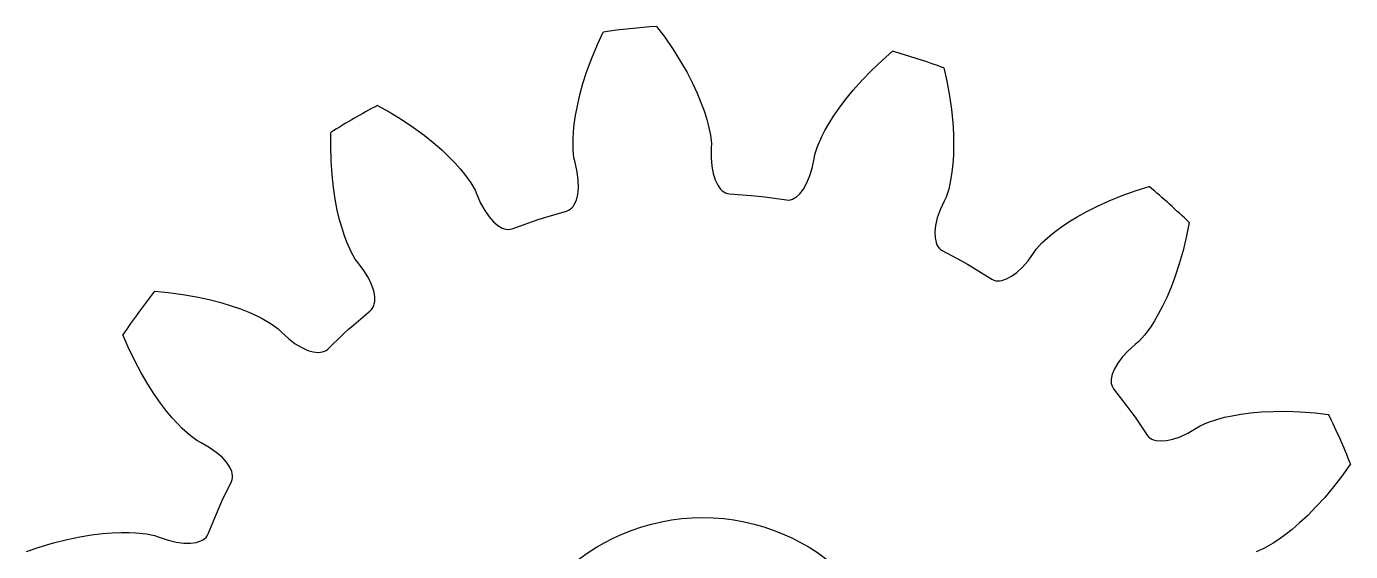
# Model space of a CAD drawing. Header units: millimetres. Extents: x 10 to 192, y -91 to 170.
# Drawn here: x 25.26 to 41.39, y 160.09 to 166.48 of the extents above; entities that cross this region are included whole.
import ezdxf

# ---------------------------------------------------------------- set-up
doc = ezdxf.new("R2010")
doc.units = ezdxf.units.MM
doc.layers.add('Sketch plane 01', color=7, linetype='Continuous')

msp = doc.modelspace()

# ---------------------------------------------------------------- linework, layer by layer
at = {"layer": 'Sketch plane 01'}
for p, q in [((32.217, 166.264), (32.286, 166.413)), ((32.217, 166.264), (32.286, 166.413)), ((32.938, 166.481), (33.037, 166.35)), ((32.938, 166.481), (33.037, 166.35)), ((33.037, 166.35), (33.14, 166.2)), ((33.037, 166.35), (33.14, 166.2)), ((32.147, 166.095), (32.217, 166.264)), ((32.147, 166.095), (32.217, 166.264)), ((33.14, 166.2), (33.231, 166.056)), ((33.14, 166.2), (33.231, 166.056)), ((35.689, 166.071), (35.813, 166.179)), ((35.689, 166.071), (35.813, 166.179)), ((32.089, 165.936), (32.147, 166.095)), ((32.089, 165.936), (32.147, 166.095)), ((33.231, 166.056), (33.309, 165.919)), ((33.231, 166.056), (33.309, 165.919)), ((35.557, 165.946), (35.689, 166.071)), ((35.557, 165.946), (35.689, 166.071)), ((32.04, 165.786), (32.089, 165.936)), ((32.04, 165.786), (32.089, 165.936)), ((33.309, 165.919), (33.375, 165.791)), ((33.309, 165.919), (33.375, 165.791)), ((35.438, 165.824), (35.557, 165.946)), ((35.438, 165.824), (35.557, 165.946)), ((36.437, 165.977), (36.473, 165.816)), ((36.437, 165.977), (36.473, 165.816)), ((32.002, 165.647), (32.04, 165.786)), ((32.002, 165.647), (32.04, 165.786)), ((33.375, 165.791), (33.432, 165.668)), ((33.375, 165.791), (33.432, 165.668)), ((35.242, 165.595), (35.333, 165.706)), ((35.242, 165.595), (35.333, 165.706)), ((35.333, 165.706), (35.438, 165.824)), ((35.333, 165.706), (35.438, 165.824)), ((36.473, 165.816), (36.507, 165.637)), ((36.473, 165.816), (36.507, 165.637)), ((31.972, 165.515), (32.002, 165.647)), ((31.972, 165.515), (32.002, 165.647)), ((33.432, 165.668), (33.478, 165.557)), ((33.432, 165.668), (33.478, 165.557)), ((33.478, 165.557), (33.516, 165.456)), ((33.478, 165.557), (33.516, 165.456)), ((35.161, 165.487), (35.242, 165.595)), ((35.161, 165.487), (35.242, 165.595)), ((36.507, 165.637), (36.531, 165.469)), ((36.507, 165.637), (36.531, 165.469)), ((29.537, 165.52), (29.681, 165.44)), ((29.537, 165.52), (29.681, 165.44)), ((29.681, 165.44), (29.836, 165.344)), ((29.681, 165.44), (29.836, 165.344)), ((31.935, 165.29), (31.95, 165.397)), ((31.935, 165.29), (31.95, 165.397)), ((31.95, 165.397), (31.972, 165.515)), ((31.95, 165.397), (31.972, 165.515)), ((33.516, 165.456), (33.545, 165.365)), ((33.516, 165.456), (33.545, 165.365)), ((33.545, 165.365), (33.567, 165.285)), ((33.545, 165.365), (33.567, 165.285)), ((35.035, 165.296), (35.092, 165.388)), ((35.035, 165.296), (35.092, 165.388)), ((35.092, 165.388), (35.161, 165.487)), ((35.092, 165.388), (35.161, 165.487)), ((36.531, 165.469), (36.546, 165.312)), ((36.531, 165.469), (36.546, 165.312)), ((29.836, 165.344), (29.977, 165.25)), ((29.836, 165.344), (29.977, 165.25)), ((29.977, 165.25), (30.105, 165.157)), ((29.977, 165.25), (30.105, 165.157)), ((31.925, 165.195), (31.935, 165.29)), ((31.925, 165.195), (31.935, 165.29)), ((33.567, 165.285), (33.593, 165.158)), ((33.567, 165.285), (33.593, 165.158)), ((34.949, 165.14), (34.987, 165.213)), ((34.949, 165.14), (34.987, 165.213)), ((34.987, 165.213), (35.035, 165.296)), ((34.987, 165.213), (35.035, 165.296)), ((36.546, 165.312), (36.555, 165.168)), ((36.546, 165.312), (36.555, 165.168)), ((28.967, 165.027), (28.969, 165.192)), ((28.967, 165.027), (28.969, 165.192)), ((30.105, 165.157), (30.217, 165.067)), ((30.105, 165.157), (30.217, 165.067)), ((30.217, 165.067), (30.319, 164.978)), ((30.217, 165.067), (30.319, 164.978)), ((31.92, 165.112), (31.925, 165.195)), ((31.92, 165.112), (31.925, 165.195)), ((31.92, 164.982), (31.92, 165.112)), ((31.92, 164.982), (31.92, 165.112)), ((33.593, 165.158), (33.605, 165.057)), ((33.593, 165.158), (33.605, 165.057)), ((33.605, 165.057), (33.602, 164.999)), ((33.605, 165.057), (33.602, 164.999)), ((34.897, 165.021), (34.949, 165.14)), ((34.897, 165.021), (34.949, 165.14)), ((36.555, 165.168), (36.557, 165.033)), ((36.555, 165.168), (36.557, 165.033)), ((28.971, 164.845), (28.967, 165.027)), ((28.971, 164.845), (28.967, 165.027)), ((30.319, 164.978), (30.406, 164.895)), ((30.319, 164.978), (30.406, 164.895)), ((30.406, 164.895), (30.482, 164.818)), ((30.406, 164.895), (30.482, 164.818)), ((31.93, 164.881), (31.92, 164.982)), ((31.93, 164.881), (31.92, 164.982)), ((31.945, 164.825), (31.93, 164.881)), ((31.945, 164.825), (31.93, 164.881)), ((33.602, 164.999), (33.601, 164.883)), ((33.602, 164.999), (33.601, 164.883)), ((33.601, 164.883), (33.61, 164.78)), ((33.601, 164.883), (33.61, 164.78)), ((34.856, 164.868), (34.865, 164.924)), ((34.856, 164.868), (34.865, 164.924)), ((34.865, 164.924), (34.897, 165.021)), ((34.865, 164.924), (34.897, 165.021)), ((36.554, 164.913), (36.547, 164.805)), ((36.554, 164.913), (36.547, 164.805)), ((36.557, 165.033), (36.554, 164.913)), ((36.557, 165.033), (36.554, 164.913)), ((28.983, 164.676), (28.971, 164.845)), ((28.983, 164.676), (28.971, 164.845)), ((30.482, 164.818), (30.545, 164.746)), ((30.482, 164.818), (30.545, 164.746)), ((30.545, 164.746), (30.598, 164.682)), ((30.545, 164.746), (30.598, 164.682)), ((31.97, 164.712), (31.945, 164.825)), ((31.97, 164.712), (31.945, 164.825)), ((33.61, 164.78), (33.627, 164.689)), ((33.61, 164.78), (33.627, 164.689)), ((34.802, 164.655), (34.832, 164.754)), ((34.802, 164.655), (34.832, 164.754)), ((34.832, 164.754), (34.856, 164.868)), ((34.832, 164.754), (34.856, 164.868)), ((36.547, 164.805), (36.536, 164.71)), ((36.547, 164.805), (36.536, 164.71)), ((29, 164.519), (28.983, 164.676)), ((29, 164.519), (28.983, 164.676)), ((30.598, 164.682), (30.674, 164.577)), ((30.598, 164.682), (30.674, 164.577)), ((30.674, 164.577), (30.726, 164.489)), ((30.674, 164.577), (30.726, 164.489)), ((31.983, 164.609), (31.97, 164.712)), ((31.983, 164.609), (31.97, 164.712)), ((31.985, 164.517), (31.983, 164.609)), ((31.985, 164.517), (31.983, 164.609)), ((33.627, 164.689), (33.652, 164.612)), ((33.627, 164.689), (33.652, 164.612)), ((33.652, 164.612), (33.683, 164.549)), ((33.652, 164.612), (33.683, 164.549)), ((34.726, 164.499), (34.766, 164.57)), ((34.726, 164.499), (34.766, 164.57)), ((34.766, 164.57), (34.802, 164.655)), ((34.766, 164.57), (34.802, 164.655)), ((36.524, 164.628), (36.497, 164.501)), ((36.524, 164.628), (36.497, 164.501)), ((36.536, 164.71), (36.524, 164.628)), ((36.536, 164.71), (36.524, 164.628)), ((29.022, 164.377), (29, 164.519)), ((29.022, 164.377), (29, 164.519)), ((30.726, 164.489), (30.746, 164.436)), ((30.726, 164.489), (30.746, 164.436)), ((30.746, 164.436), (30.793, 164.329)), ((30.746, 164.436), (30.793, 164.329)), ((31.96, 164.368), (31.977, 164.436)), ((31.96, 164.368), (31.977, 164.436)), ((31.977, 164.436), (31.985, 164.517)), ((31.977, 164.436), (31.985, 164.517)), ((33.683, 164.549), (33.718, 164.5)), ((33.683, 164.549), (33.718, 164.5)), ((33.718, 164.5), (33.737, 164.481)), ((33.718, 164.5), (33.737, 164.481)), ((33.737, 164.481), (33.758, 164.466)), ((33.737, 164.481), (33.758, 164.466)), ((33.758, 164.466), (33.778, 164.454)), ((33.758, 164.466), (33.778, 164.454)), ((33.778, 164.454), (33.8, 164.446)), ((33.778, 164.454), (33.8, 164.446)), ((33.8, 164.446), (33.827, 164.442)), ((33.8, 164.446), (33.827, 164.442)), ((33.827, 164.442), (34.091, 164.423)), ((33.827, 164.442), (34.091, 164.423)), ((34.091, 164.423), (34.174, 164.415)), ((34.091, 164.423), (34.174, 164.415)), ((34.174, 164.415), (34.258, 164.405)), ((34.174, 164.415), (34.258, 164.405)), ((34.258, 164.405), (34.519, 164.369)), ((34.258, 164.405), (34.519, 164.369)), ((34.615, 164.389), (34.638, 164.403)), ((34.615, 164.389), (34.638, 164.403)), ((34.638, 164.403), (34.683, 164.444)), ((34.638, 164.403), (34.683, 164.444)), ((34.683, 164.444), (34.726, 164.499)), ((34.683, 164.444), (34.726, 164.499)), ((36.466, 164.404), (36.44, 164.353)), ((36.466, 164.404), (36.44, 164.353)), ((36.497, 164.501), (36.466, 164.404)), ((36.497, 164.501), (36.466, 164.404)), ((38.453, 164.359), (38.61, 164.422)), ((38.453, 164.359), (38.61, 164.422)), ((38.61, 164.422), (38.783, 164.483)), ((38.61, 164.422), (38.783, 164.483)), ((38.783, 164.483), (38.94, 164.531)), ((38.783, 164.483), (38.94, 164.531)), ((29.047, 164.244), (29.022, 164.377)), ((29.047, 164.244), (29.022, 164.377)), ((29.075, 164.127), (29.047, 164.244)), ((29.075, 164.127), (29.047, 164.244)), ((30.793, 164.329), (30.843, 164.239)), ((30.793, 164.329), (30.843, 164.239)), ((30.843, 164.239), (30.896, 164.163)), ((30.843, 164.239), (30.896, 164.163)), ((31.587, 164.16), (31.841, 164.233)), ((31.587, 164.16), (31.841, 164.233)), ((31.841, 164.233), (31.866, 164.243)), ((31.841, 164.233), (31.866, 164.243)), ((31.866, 164.243), (31.886, 164.255)), ((31.866, 164.243), (31.886, 164.255)), ((31.886, 164.255), (31.904, 164.271)), ((31.886, 164.255), (31.904, 164.271)), ((31.904, 164.271), (31.92, 164.29)), ((31.904, 164.271), (31.92, 164.29)), ((31.92, 164.29), (31.935, 164.313)), ((31.92, 164.29), (31.935, 164.313)), ((31.935, 164.313), (31.96, 164.368)), ((31.935, 164.313), (31.96, 164.368)), ((34.519, 164.369), (34.547, 164.368)), ((34.519, 164.369), (34.547, 164.368)), ((34.547, 164.368), (34.57, 164.371)), ((34.547, 164.368), (34.57, 164.371)), ((34.57, 164.371), (34.592, 164.378)), ((34.57, 164.371), (34.592, 164.378)), ((34.592, 164.378), (34.615, 164.389)), ((34.592, 164.378), (34.615, 164.389)), ((36.392, 164.247), (36.358, 164.149)), ((36.392, 164.247), (36.358, 164.149)), ((36.44, 164.353), (36.392, 164.247)), ((36.44, 164.353), (36.392, 164.247)), ((38.062, 164.164), (38.181, 164.23)), ((38.062, 164.164), (38.181, 164.23)), ((38.181, 164.23), (38.309, 164.294)), ((38.181, 164.23), (38.309, 164.294)), ((38.309, 164.294), (38.453, 164.359)), ((38.309, 164.294), (38.453, 164.359)), ((29.105, 164.023), (29.075, 164.127)), ((29.105, 164.023), (29.075, 164.127)), ((30.896, 164.163), (30.949, 164.102)), ((30.896, 164.163), (30.949, 164.102)), ((30.949, 164.102), (31.003, 164.057)), ((30.949, 164.102), (31.003, 164.057)), ((31.179, 164.018), (31.427, 164.108)), ((31.179, 164.018), (31.427, 164.108)), ((31.427, 164.108), (31.507, 164.134)), ((31.427, 164.108), (31.507, 164.134)), ((31.507, 164.134), (31.587, 164.16)), ((31.507, 164.134), (31.587, 164.16)), ((36.358, 164.149), (36.337, 164.059)), ((36.358, 164.149), (36.337, 164.059)), ((37.87, 164.041), (37.96, 164.101)), ((37.87, 164.041), (37.96, 164.101)), ((37.96, 164.101), (38.062, 164.164)), ((37.96, 164.101), (38.062, 164.164)), ((39.427, 164.093), (39.395, 163.931)), ((39.427, 164.093), (39.395, 163.931)), ((29.135, 163.932), (29.105, 164.023)), ((29.135, 163.932), (29.105, 164.023)), ((29.164, 163.854), (29.135, 163.932)), ((29.164, 163.854), (29.135, 163.932)), ((31.003, 164.057), (31.055, 164.027)), ((31.003, 164.057), (31.055, 164.027)), ((31.055, 164.027), (31.081, 164.017)), ((31.055, 164.027), (31.081, 164.017)), ((31.081, 164.017), (31.105, 164.012)), ((31.081, 164.017), (31.105, 164.012)), ((31.105, 164.012), (31.129, 164.01)), ((31.105, 164.012), (31.129, 164.01)), ((31.129, 164.01), (31.152, 164.011)), ((31.129, 164.01), (31.152, 164.011)), ((31.152, 164.011), (31.179, 164.018)), ((31.152, 164.011), (31.179, 164.018)), ((36.337, 164.059), (36.328, 163.979)), ((36.337, 164.059), (36.328, 163.979)), ((36.328, 163.979), (36.33, 163.909)), ((36.328, 163.979), (36.33, 163.909)), ((36.33, 163.909), (36.343, 163.85)), ((36.33, 163.909), (36.343, 163.85)), ((37.632, 163.846), (37.728, 163.933)), ((37.632, 163.846), (37.728, 163.933)), ((37.728, 163.933), (37.793, 163.985)), ((37.728, 163.933), (37.793, 163.985)), ((37.793, 163.985), (37.87, 164.041)), ((37.793, 163.985), (37.87, 164.041)), ((39.395, 163.931), (39.353, 163.754)), ((39.395, 163.931), (39.353, 163.754)), ((29.217, 163.736), (29.164, 163.854)), ((29.217, 163.736), (29.164, 163.854)), ((36.343, 163.85), (36.353, 163.824)), ((36.343, 163.85), (36.353, 163.824)), ((36.353, 163.824), (36.365, 163.802)), ((36.353, 163.824), (36.365, 163.802)), ((36.365, 163.802), (36.38, 163.783)), ((36.365, 163.802), (36.38, 163.783)), ((36.38, 163.783), (36.396, 163.767)), ((36.38, 163.783), (36.396, 163.767)), ((36.396, 163.767), (36.419, 163.752)), ((36.396, 163.767), (36.419, 163.752)), ((36.419, 163.752), (36.652, 163.627)), ((36.419, 163.752), (36.652, 163.627)), ((37.532, 163.722), (37.563, 163.771)), ((37.532, 163.722), (37.563, 163.771)), ((37.563, 163.771), (37.632, 163.846)), ((37.563, 163.771), (37.632, 163.846)), ((39.353, 163.754), (39.306, 163.591)), ((39.353, 163.754), (39.306, 163.591)), ((29.267, 163.647), (29.217, 163.736)), ((29.267, 163.647), (29.217, 163.736)), ((29.303, 163.603), (29.267, 163.647)), ((29.303, 163.603), (29.267, 163.647)), ((29.372, 163.509), (29.303, 163.603)), ((29.372, 163.509), (29.303, 163.603)), ((36.652, 163.627), (36.725, 163.586)), ((36.652, 163.627), (36.725, 163.586)), ((36.725, 163.586), (36.798, 163.543)), ((36.725, 163.586), (36.798, 163.543)), ((37.396, 163.55), (37.464, 163.628)), ((37.396, 163.55), (37.464, 163.628)), ((37.464, 163.628), (37.532, 163.722)), ((37.464, 163.628), (37.532, 163.722)), ((39.306, 163.591), (39.257, 163.441)), ((39.306, 163.591), (39.257, 163.441)), ((29.426, 163.42), (29.372, 163.509)), ((29.426, 163.42), (29.372, 163.509)), ((36.798, 163.543), (37.022, 163.404)), ((36.798, 163.543), (37.022, 163.404)), ((37.202, 163.406), (37.264, 163.439)), ((37.202, 163.406), (37.264, 163.439)), ((37.264, 163.439), (37.329, 163.487)), ((37.264, 163.439), (37.329, 163.487)), ((37.329, 163.487), (37.396, 163.55)), ((37.329, 163.487), (37.396, 163.55)), ((39.257, 163.441), (39.206, 163.306)), ((39.257, 163.441), (39.206, 163.306)), ((29.465, 163.337), (29.426, 163.42)), ((29.465, 163.337), (29.426, 163.42)), ((29.491, 163.26), (29.465, 163.337)), ((29.491, 163.26), (29.465, 163.337)), ((37.022, 163.404), (37.047, 163.391)), ((37.022, 163.404), (37.047, 163.391)), ((37.047, 163.391), (37.068, 163.385)), ((37.047, 163.391), (37.068, 163.385)), ((37.068, 163.385), (37.092, 163.382)), ((37.068, 163.385), (37.092, 163.382)), ((37.092, 163.382), (37.117, 163.383)), ((37.092, 163.382), (37.117, 163.383)), ((37.117, 163.383), (37.144, 163.387)), ((37.117, 163.383), (37.144, 163.387)), ((37.144, 163.387), (37.202, 163.406)), ((37.144, 163.387), (37.202, 163.406)), ((39.206, 163.306), (39.153, 163.181)), ((39.206, 163.306), (39.153, 163.181)), ((26.821, 163.258), (26.985, 163.243)), ((26.821, 163.258), (26.985, 163.243)), ((26.985, 163.243), (27.166, 163.219)), ((26.985, 163.243), (27.166, 163.219)), ((27.166, 163.219), (27.333, 163.19)), ((27.166, 163.219), (27.333, 163.19)), ((27.333, 163.19), (27.487, 163.157)), ((27.333, 163.19), (27.487, 163.157)), ((27.487, 163.157), (27.627, 163.12)), ((27.487, 163.157), (27.627, 163.12)), ((27.627, 163.12), (27.756, 163.081)), ((27.627, 163.12), (27.756, 163.081)), ((29.503, 163.191), (29.491, 163.26)), ((29.503, 163.191), (29.491, 163.26)), ((29.491, 163.08), (29.498, 163.104)), ((29.491, 163.08), (29.498, 163.104)), ((29.498, 163.104), (29.503, 163.131)), ((29.498, 163.104), (29.503, 163.131)), ((29.503, 163.131), (29.503, 163.191)), ((29.503, 163.131), (29.503, 163.191)), ((39.153, 163.181), (39.102, 163.073)), ((39.153, 163.181), (39.102, 163.073)), ((27.756, 163.081), (27.869, 163.041)), ((27.756, 163.081), (27.869, 163.041)), ((27.869, 163.041), (27.969, 163.001)), ((27.869, 163.041), (27.969, 163.001)), ((27.969, 163.001), (28.057, 162.961)), ((27.969, 163.001), (28.057, 162.961)), ((28.057, 162.961), (28.131, 162.924)), ((28.057, 162.961), (28.131, 162.924)), ((29.247, 162.849), (29.449, 163.019)), ((29.247, 162.849), (29.449, 163.019)), ((29.449, 163.019), (29.468, 163.039)), ((29.449, 163.019), (29.468, 163.039)), ((29.468, 163.039), (29.481, 163.058)), ((29.468, 163.039), (29.481, 163.058)), ((29.481, 163.058), (29.491, 163.08)), ((29.481, 163.058), (29.491, 163.08)), ((39.051, 162.978), (39.003, 162.895)), ((39.051, 162.978), (39.003, 162.895)), ((39.102, 163.073), (39.051, 162.978)), ((39.102, 163.073), (39.051, 162.978)), ((28.131, 162.924), (28.243, 162.859)), ((28.131, 162.924), (28.243, 162.859)), ((28.243, 162.859), (28.326, 162.8)), ((28.243, 162.859), (28.326, 162.8)), ((28.326, 162.8), (28.367, 162.759)), ((28.326, 162.8), (28.367, 162.759)), ((29.122, 162.737), (29.184, 162.793)), ((29.122, 162.737), (29.184, 162.793)), ((29.184, 162.793), (29.247, 162.849)), ((29.184, 162.793), (29.247, 162.849)), ((38.958, 162.825), (38.882, 162.72)), ((38.958, 162.825), (38.882, 162.72)), ((39.003, 162.895), (38.958, 162.825)), ((39.003, 162.895), (38.958, 162.825)), ((26.5, 162.576), (26.436, 162.727)), ((26.5, 162.576), (26.436, 162.727)), ((28.367, 162.759), (28.452, 162.681)), ((28.367, 162.759), (28.452, 162.681)), ((28.452, 162.681), (28.535, 162.618)), ((28.452, 162.681), (28.535, 162.618)), ((28.535, 162.618), (28.614, 162.571)), ((28.535, 162.618), (28.614, 162.571)), ((28.932, 162.553), (29.122, 162.737)), ((28.932, 162.553), (29.122, 162.737)), ((38.814, 162.644), (38.77, 162.608)), ((38.814, 162.644), (38.77, 162.608)), ((38.882, 162.72), (38.814, 162.644)), ((38.882, 162.72), (38.814, 162.644)), ((26.579, 162.411), (26.5, 162.576)), ((26.579, 162.411), (26.5, 162.576)), ((28.614, 162.571), (28.688, 162.537)), ((28.614, 162.571), (28.688, 162.537)), ((28.688, 162.537), (28.755, 162.518)), ((28.688, 162.537), (28.755, 162.518)), ((28.755, 162.518), (28.815, 162.512)), ((28.755, 162.518), (28.815, 162.512)), ((28.815, 162.512), (28.842, 162.513)), ((28.815, 162.512), (28.842, 162.513)), ((28.842, 162.513), (28.867, 162.518)), ((28.842, 162.513), (28.867, 162.518)), ((28.867, 162.518), (28.89, 162.526)), ((28.867, 162.518), (28.89, 162.526)), ((28.89, 162.526), (28.91, 162.536)), ((28.89, 162.526), (28.91, 162.536)), ((28.91, 162.536), (28.932, 162.553)), ((28.91, 162.536), (28.932, 162.553)), ((38.683, 162.531), (38.612, 162.455)), ((38.683, 162.531), (38.612, 162.455)), ((38.77, 162.608), (38.683, 162.531)), ((38.77, 162.608), (38.683, 162.531)), ((26.658, 162.261), (26.579, 162.411)), ((26.658, 162.261), (26.579, 162.411)), ((38.515, 162.312), (38.489, 162.247)), ((38.515, 162.312), (38.489, 162.247)), ((38.556, 162.381), (38.515, 162.312)), ((38.556, 162.381), (38.515, 162.312)), ((38.612, 162.455), (38.556, 162.381)), ((38.612, 162.455), (38.556, 162.381)), ((26.737, 162.125), (26.658, 162.261)), ((26.737, 162.125), (26.658, 162.261)), ((38.477, 162.187), (38.475, 162.16)), ((38.477, 162.187), (38.475, 162.16)), ((38.475, 162.16), (38.477, 162.135)), ((38.475, 162.16), (38.477, 162.135)), ((38.489, 162.247), (38.477, 162.187)), ((38.489, 162.247), (38.477, 162.187)), ((38.477, 162.135), (38.483, 162.112)), ((38.477, 162.135), (38.483, 162.112)), ((26.815, 162.004), (26.737, 162.125)), ((26.815, 162.004), (26.737, 162.125)), ((26.893, 161.893), (26.815, 162.004)), ((26.893, 161.893), (26.815, 162.004)), ((38.483, 162.112), (38.491, 162.091)), ((38.483, 162.112), (38.491, 162.091)), ((38.491, 162.091), (38.506, 162.067)), ((38.491, 162.091), (38.506, 162.067)), ((38.506, 162.067), (38.668, 161.859)), ((38.506, 162.067), (38.668, 161.859)), ((26.966, 161.797), (26.893, 161.893)), ((26.966, 161.797), (26.893, 161.893)), ((38.668, 161.859), (38.718, 161.791)), ((38.668, 161.859), (38.718, 161.791)), ((27.035, 161.715), (26.966, 161.797)), ((27.035, 161.715), (26.966, 161.797)), ((27.1, 161.644), (27.035, 161.715)), ((27.1, 161.644), (27.035, 161.715)), ((38.718, 161.791), (38.767, 161.723)), ((38.718, 161.791), (38.767, 161.723)), ((38.767, 161.723), (38.915, 161.504)), ((38.767, 161.723), (38.915, 161.504)), ((39.559, 161.619), (39.652, 161.66)), ((39.559, 161.619), (39.652, 161.66)), ((39.652, 161.66), (39.776, 161.7)), ((39.652, 161.66), (39.776, 161.7)), ((39.776, 161.7), (39.856, 161.721)), ((39.776, 161.7), (39.856, 161.721)), ((39.856, 161.721), (39.949, 161.741)), ((39.856, 161.721), (39.949, 161.741)), ((39.949, 161.741), (40.056, 161.76)), ((39.949, 161.741), (40.056, 161.76)), ((40.056, 161.76), (40.175, 161.776)), ((40.056, 161.76), (40.175, 161.776)), ((40.175, 161.776), (40.31, 161.787)), ((40.175, 161.776), (40.31, 161.787)), ((40.31, 161.787), (40.454, 161.794)), ((40.31, 161.787), (40.454, 161.794)), ((40.454, 161.794), (40.611, 161.795)), ((40.454, 161.794), (40.611, 161.795)), ((40.611, 161.795), (40.781, 161.788)), ((40.611, 161.795), (40.781, 161.788)), ((40.781, 161.788), (40.963, 161.774)), ((40.781, 161.788), (40.963, 161.774)), ((40.963, 161.774), (41.126, 161.754)), ((40.963, 161.774), (41.126, 161.754)), ((27.158, 161.585), (27.1, 161.644)), ((27.158, 161.585), (27.1, 161.644)), ((27.254, 161.498), (27.158, 161.585)), ((27.254, 161.498), (27.158, 161.585)), ((27.336, 161.438), (27.254, 161.498)), ((27.336, 161.438), (27.254, 161.498)), ((38.915, 161.504), (38.933, 161.483)), ((38.915, 161.504), (38.933, 161.483)), ((39.316, 161.485), (39.411, 161.529)), ((39.316, 161.485), (39.411, 161.529)), ((39.411, 161.529), (39.511, 161.588)), ((39.411, 161.529), (39.511, 161.588)), ((39.511, 161.588), (39.559, 161.619)), ((39.511, 161.588), (39.559, 161.619)), ((27.387, 161.412), (27.336, 161.438)), ((27.387, 161.412), (27.336, 161.438)), ((27.488, 161.354), (27.387, 161.412)), ((27.488, 161.354), (27.387, 161.412)), ((27.573, 161.294), (27.488, 161.354)), ((27.573, 161.294), (27.488, 161.354)), ((38.933, 161.483), (38.95, 161.468)), ((38.933, 161.483), (38.95, 161.468)), ((38.95, 161.468), (38.971, 161.456)), ((38.95, 161.468), (38.971, 161.456)), ((38.971, 161.456), (38.994, 161.446)), ((38.971, 161.456), (38.994, 161.446)), ((38.994, 161.446), (39.02, 161.439)), ((38.994, 161.446), (39.02, 161.439)), ((39.02, 161.439), (39.08, 161.433)), ((39.02, 161.439), (39.08, 161.433)), ((39.08, 161.433), (39.15, 161.438)), ((39.08, 161.433), (39.15, 161.438)), ((39.15, 161.438), (39.229, 161.455)), ((39.15, 161.438), (39.229, 161.455)), ((39.229, 161.455), (39.316, 161.485)), ((39.229, 161.455), (39.316, 161.485)), ((27.643, 161.234), (27.573, 161.294)), ((27.643, 161.234), (27.573, 161.294)), ((27.698, 161.175), (27.643, 161.234)), ((27.698, 161.175), (27.643, 161.234)), ((27.737, 161.116), (27.698, 161.175)), ((27.737, 161.116), (27.698, 161.175)), ((27.762, 161.061), (27.737, 161.116)), ((27.762, 161.061), (27.737, 161.116)), ((27.768, 161.035), (27.762, 161.061)), ((27.768, 161.035), (27.762, 161.061)), ((27.772, 161.01), (27.768, 161.035)), ((27.772, 161.01), (27.768, 161.035)), ((27.771, 160.986), (27.772, 161.01)), ((27.771, 160.986), (27.772, 161.01)), ((41.298, 161.021), (41.187, 160.876)), ((41.298, 161.021), (41.187, 160.876)), ((41.393, 161.155), (41.298, 161.021)), ((41.393, 161.155), (41.298, 161.021)), ((27.642, 160.7), (27.758, 160.938)), ((27.642, 160.7), (27.758, 160.938)), ((27.758, 160.938), (27.767, 160.964)), ((27.758, 160.938), (27.767, 160.964)), ((27.767, 160.964), (27.771, 160.986)), ((27.767, 160.964), (27.771, 160.986)), ((41.187, 160.876), (41.078, 160.746)), ((41.187, 160.876), (41.078, 160.746)), ((27.608, 160.623), (27.642, 160.7)), ((27.608, 160.623), (27.642, 160.7)), ((41.078, 160.746), (40.972, 160.629)), ((41.078, 160.746), (40.972, 160.629)), ((27.475, 160.302), (27.574, 160.546)), ((27.475, 160.302), (27.574, 160.546)), ((27.574, 160.546), (27.608, 160.623)), ((27.574, 160.546), (27.608, 160.623)), ((40.871, 160.526), (40.772, 160.434)), ((40.871, 160.526), (40.772, 160.434)), ((40.972, 160.629), (40.871, 160.526)), ((40.972, 160.629), (40.871, 160.526)), ((40.772, 160.434), (40.681, 160.356)), ((40.772, 160.434), (40.681, 160.356)), ((25.591, 160.192), (25.755, 160.233)), ((25.591, 160.192), (25.755, 160.233)), ((25.755, 160.233), (25.91, 160.265)), ((25.755, 160.233), (25.91, 160.265)), ((25.91, 160.265), (26.052, 160.289)), ((25.91, 160.265), (26.052, 160.289)), ((26.052, 160.289), (26.186, 160.305)), ((26.052, 160.289), (26.186, 160.305)), ((26.186, 160.305), (26.306, 160.315)), ((26.186, 160.305), (26.306, 160.315)), ((26.306, 160.315), (26.414, 160.319)), ((26.306, 160.315), (26.414, 160.319)), ((26.414, 160.319), (26.51, 160.318)), ((26.414, 160.319), (26.51, 160.318)), ((26.51, 160.318), (26.592, 160.315)), ((26.51, 160.318), (26.592, 160.315)), ((26.592, 160.315), (26.721, 160.301)), ((26.592, 160.315), (26.721, 160.301)), ((26.721, 160.301), (26.821, 160.28)), ((26.721, 160.301), (26.821, 160.28)), ((26.821, 160.28), (26.875, 160.26)), ((26.821, 160.28), (26.875, 160.26)), ((26.875, 160.26), (26.985, 160.223)), ((26.875, 160.26), (26.985, 160.223)), ((26.985, 160.223), (27.086, 160.2)), ((26.985, 160.223), (27.086, 160.2)), ((27.086, 160.2), (27.177, 160.188)), ((27.086, 160.2), (27.177, 160.188)), ((27.258, 160.188), (27.328, 160.197)), ((27.258, 160.188), (27.328, 160.197)), ((27.328, 160.197), (27.385, 160.216)), ((27.328, 160.197), (27.385, 160.216)), ((27.385, 160.216), (27.409, 160.229)), ((27.385, 160.216), (27.409, 160.229)), ((27.409, 160.229), (27.43, 160.243)), ((27.409, 160.229), (27.43, 160.243)), ((27.43, 160.243), (27.448, 160.259)), ((27.43, 160.243), (27.448, 160.259)), ((27.448, 160.259), (27.462, 160.277)), ((27.448, 160.259), (27.462, 160.277)), ((27.462, 160.277), (27.475, 160.302)), ((27.462, 160.277), (27.475, 160.302)), ((40.518, 160.233), (40.449, 160.188)), ((40.518, 160.233), (40.449, 160.188)), ((40.596, 160.289), (40.518, 160.233)), ((40.596, 160.289), (40.518, 160.233)), ((40.681, 160.356), (40.596, 160.289)), ((40.681, 160.356), (40.596, 160.289)), ((25.26, 160.087), (25.416, 160.14)), ((25.26, 160.087), (25.416, 160.14)), ((25.416, 160.14), (25.591, 160.192)), ((25.416, 160.14), (25.591, 160.192)), ((27.177, 160.188), (27.258, 160.188)), ((27.177, 160.188), (27.258, 160.188)), ((40.336, 160.123), (40.244, 160.081)), ((40.336, 160.123), (40.244, 160.081)), ((40.449, 160.188), (40.336, 160.123)), ((40.449, 160.188), (40.336, 160.123))]:
    msp.add_line(p, q, dxfattribs=at)
msp.add_circle((33.5, 158), 2.5, dxfattribs=at)
msp.add_circle((33.5, 158), 2.5, dxfattribs=at)
for start, end in [(93.7886, 98.2114), (93.7886, 98.2114), (69.7886, 74.2114), (69.7886, 74.2114), (117.7886, 122.2114), (117.7886, 122.2114), (45.7886, 50.2114), (45.7886, 50.2114), (141.7886, 146.2114), (141.7886, 146.2114), (21.7886, 26.2114), (21.7886, 26.2114)]:
    msp.add_arc((33.5, 158), 8.5, start, end, dxfattribs=at)

doc.saveas('drawing.dxf')
